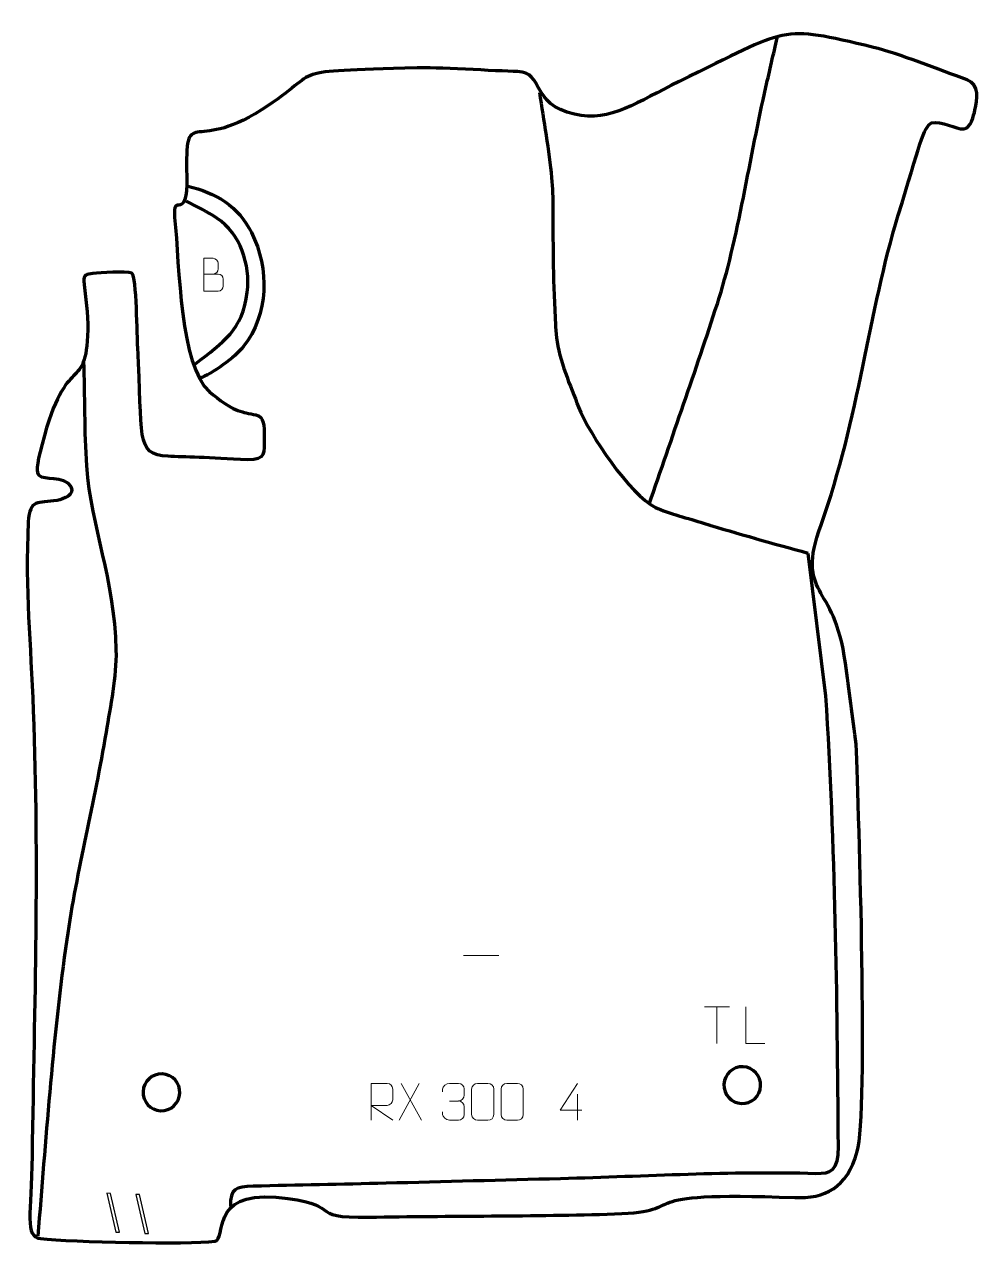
# Model space of a CAD drawing. Header units: millimetres. Extents: x -594 to 55, y -80 to 749.
import ezdxf

# ---------------------------------------------------------------- set-up
doc = ezdxf.new("R2010")
doc.units = ezdxf.units.MM
doc.header["$MEASUREMENT"] = 0
doc.layers.add('layer 2', color=7, linetype='Continuous')
doc.layers.add('layer 3', color=7, linetype='Continuous')

msp = doc.modelspace()

# ---------------------------------------------------------------- linework, layer by layer
at = {"layer": 'layer 2', "color": 142, "lineweight": 158}
for points, knots in [([(-169.5581, 423.3212), (-154.1406, 468.7057), (-138.0276, 514.097), (-123.2116, 559.6526), (-123.2116, 559.6526), (-109.4833, 601.864), (-100.7572, 661.1365), (-90.2343, 706.855), (-90.2343, 706.855), (-87.6606, 718.0566), (-85.087, 729.2582), (-82.5132, 740.4599)], [0, 0, 0, 0, 0.25, 0.25, 0.25, 0.25, 0.5, 0.5, 0.5, 0.5, 1, 1, 1, 1]), ([(-244.1442, 703.1206), (-241.4141, 684.428), (-237.5908, 663.8072), (-235.9064, 645.2113), (-235.9064, 645.2113), (-234.6589, 631.4392), (-235.1141, 617.1792), (-234.9715, 603.3315), (-234.9715, 603.3315), (-234.8688, 594.922), (-234.7662, 586.5127), (-234.6635, 578.1033), (-234.6635, 578.1033), (-234.6635, 578.1033), (-234.6454, 576.6193), (-234.6454, 576.6193), (-234.6454, 576.6193), (-233.9757, 563.6355), (-233.7546, 549.3539), (-232.5859, 536.5656), (-232.5859, 536.5656), (-230.9471, 521.2528), (-223.029, 503.9311), (-217.6405, 489.2745), (-217.6405, 489.2745), (-210.4629, 471.2935), (-182.6243, 429.6192), (-165.3458, 421.2042), (-165.3458, 421.2042), (-156.4718, 417.1165), (-142.5129, 413.6171), (-132.6949, 410.528), (-132.6949, 410.528), (-109.1833, 403.1577), (-85.3956, 396.7632), (-61.6671, 390.1391)], [0, 0, 0, 0, 0.1, 0.1, 0.1, 0.1, 0.2, 0.2, 0.2, 0.2, 0.3, 0.3, 0.3, 0.3, 0.4, 0.4, 0.4, 0.4, 0.5, 0.5, 0.5, 0.5, 0.6, 0.6, 0.6, 0.6, 0.7, 0.7, 0.7, 0.7, 0.8, 0.8, 0.8, 0.8, 1, 1, 1, 1]), ([(-483.2461, 639.428), (-464.3765, 635.357), (-448.6351, 625.5979), (-439.8952, 607.9709), (-439.8952, 607.9709), (-427.7344, 583.4445), (-427.9333, 552.4161), (-445.4794, 530.3851), (-445.4794, 530.3851), (-451.0886, 523.3424), (-466.7706, 511.8015), (-475.23, 508.8288)], [0, 0, 0, 0, 0.25, 0.25, 0.25, 0.25, 0.5, 0.5, 0.5, 0.5, 1, 1, 1, 1]), ([(-477.9831, 518.8131), (-459.1146, 533.5967), (-445.9001, 541.5305), (-442.7644, 567.5338), (-442.7644, 567.5338), (-440.5198, 586.1463), (-447.4617, 607.0671), (-463.4396, 617.7909), (-463.4396, 617.7909), (-469.6875, 621.9842), (-477.4703, 626.0474), (-484.2858, 629.3341)], [0, 0, 0, 0, 0.25, 0.25, 0.25, 0.25, 0.5, 0.5, 0.5, 0.5, 1, 1, 1, 1]), ([(-554.0193, 520.4959), (-553.4183, 497.2108), (-553.5789, 472.5969), (-552.1574, 449.5028), (-552.1574, 449.5028), (-548.856, 406.1437), (-533.2473, 374.3359), (-532.0396, 324.0893), (-532.0396, 324.0893), (-531.6068, 306.0756), (-535.8398, 286.2554), (-538.8064, 268.3384), (-538.8064, 268.3384), (-546.6657, 220.8733), (-558.6882, 175.0738), (-565.4959, 127.4362), (-565.4959, 127.4362), (-574.749, 62.6892), (-579.3142, -2.8439), (-584.6348, -68.0318), (-584.6348, -68.0318), (-584.6348, -68.0318), (-585.1229, -74.0113), (-585.1229, -74.0113)], [0, 0, 0, 0, 0.14285714, 0.14285714, 0.14285714, 0.14285714, 0.28571429, 0.28571429, 0.28571429, 0.28571429, 0.42857143, 0.42857143, 0.42857143, 0.42857143, 0.57142857, 0.57142857, 0.57142857, 0.57142857, 0.71428571, 0.71428571, 0.71428571, 0.71428571, 1, 1, 1, 1]), ([(-61.6671, 390.1391), (-61.6671, 390.1391), (-49.6379, 293.1871), (-49.6379, 293.1871), (-49.6379, 293.1871), (-43.1578, 190.4679), (-41.9375, 89.737), (-41.1775, -13.2054), (-41.1775, -13.2054), (-41.0542, -29.8994), (-46.5846, -31.9512), (-56.1758, -31.6615), (-56.1758, -31.6615), (-115.2457, -29.8772), (-171.062, -33.59), (-229.8347, -35.0956), (-229.8347, -35.0956), (-269.3767, -36.1085), (-308.9187, -37.1213), (-348.4606, -38.1342), (-348.4606, -38.1342), (-378.5488, -38.9009), (-408.6804, -39.3902), (-438.7535, -40.1786), (-438.7535, -40.1786), (-450.6413, -40.4902), (-454.4476, -41.728), (-454.2976, -53.8496)], [0, 0, 0, 0, 0.125, 0.125, 0.125, 0.125, 0.25, 0.25, 0.25, 0.25, 0.375, 0.375, 0.375, 0.375, 0.5, 0.5, 0.5, 0.5, 0.625, 0.625, 0.625, 0.625, 0.75, 0.75, 0.75, 0.75, 1, 1, 1, 1])]:
    msp.add_open_spline(points, degree=3, knots=knots, dxfattribs=at)
at = {"layer": 'layer 2', "color": 142}
for points in [[(-532.0445, -71.3073), (-532.0445, -71.3073), (-538.1582, -44.8981), (-538.1582, -44.8981), (-538.1582, -44.8981), (-538.1582, -44.8981), (-535.6795, -45.0104), (-535.6795, -45.0104), (-535.6795, -45.0104), (-535.6795, -45.0104), (-529.5658, -71.4196), (-529.5658, -71.4196), (-529.5658, -71.4196), (-529.5658, -71.4196), (-532.0445, -71.3073), (-532.0445, -71.3073)], [(-512.462, -72.1944), (-512.462, -72.1944), (-518.5756, -45.7852), (-518.5756, -45.7852), (-518.5756, -45.7852), (-518.5756, -45.7852), (-516.097, -45.8975), (-516.097, -45.8975), (-516.097, -45.8975), (-516.097, -45.8975), (-509.9833, -72.3067), (-509.9833, -72.3067), (-509.9833, -72.3067), (-509.9833, -72.3067), (-512.462, -72.1944), (-512.462, -72.1944)]]:
    msp.add_open_spline(points, degree=3, knots=[0, 0, 0, 0, 0.2, 0.2, 0.2, 0.2, 0.4, 0.4, 0.4, 0.4, 0.6, 0.6, 0.6, 0.6, 1, 1, 1, 1], dxfattribs=at)
at = {"layer": 'layer 3', "color": 242, "lineweight": 158}
msp.add_open_spline([(-28.9025, 260.2837), (-26.9208, 212.9741), (-20.651, 9.8489), (-28.111, -16.6757), (-28.111, -16.6757), (-35.0797, -41.4531), (-50.3088, -48.6526), (-70.5595, -47.8917), (-70.5595, -47.8917), (-189.8473, -43.4099), (-137.1228, -57.159), (-193.1008, -58.9897), (-193.1008, -58.9897), (-247.7681, -60.7775), (-305.6055, -60.1678), (-360.0092, -61.227), (-360.0092, -61.227), (-404.3253, -62.0899), (-375.8154, -51.7718), (-423.2994, -47.6754), (-423.2994, -47.6754), (-468.7216, -43.757), (-456.7571, -76.5586), (-464.7132, -77.5389), (-464.7132, -77.5389), (-483.427, -79.845), (-562.1827, -78.0714), (-583.3425, -75.7583), (-583.3425, -75.7583), (-594.2893, -74.5616), (-589.6688, -59.3656), (-589.0599, -19.4494), (-589.0599, -19.4494), (-587.4648, 85.109), (-584.3398, 178.5952), (-588.2414, 282.973), (-588.2414, 282.973), (-590.0049, 330.1544), (-593.8147, 363.4581), (-591.7008, 411.3764), (-591.7008, 411.3764), (-590.531, 427.3496), (-585.4035, 423.7657), (-571.9881, 425.9997), (-571.9881, 425.9997), (-568.0086, 426.7758), (-559.4758, 429.8102), (-562.6742, 435.4865), (-562.6742, 435.4865), (-567.9788, 443.4589), (-580.8231, 439.3242), (-584.3736, 443.0539), (-584.3736, 443.0539), (-586.1762, 444.9476), (-586.402, 448.6038), (-582.3221, 464.2043), (-582.3221, 464.2043), (-565.2334, 529.5454), (-552.6139, 496.9515), (-551.1317, 541.7913), (-551.1317, 541.7913), (-551.0015, 552.9891), (-552.6259, 563.837), (-553.8546, 574.8989), (-553.8546, 574.8989), (-554.3462, 579.3244), (-551.8145, 579.5789), (-547.74, 580.184), (-547.74, 580.184), (-542.889, 580.9045), (-525.4407, 581.9391), (-521.2005, 580.3289), (-521.2005, 580.3289), (-517.9541, 578.6911), (-517.6368, 536.0123), (-517.2822, 530.0199), (-517.2822, 530.0199), (-513.653, 470.0776), (-519.3846, 456.8688), (-496.6212, 455.9296), (-496.6212, 455.9296), (-485.7153, 455.4796), (-469.1817, 455.1314), (-442.5204, 453.5519), (-442.5204, 453.5519), (-429.7535, 453.7514), (-431.336, 457.8835), (-431.3313, 468.8857), (-431.3313, 468.8857), (-431.3299, 472.5936), (-430.8727, 481.3529), (-434.8666, 483.3312), (-434.8666, 483.3312), (-436.6325, 484.2059), (-443.4269, 485.2544), (-446.1022, 486.053), (-446.1022, 486.053), (-454.7565, 488.6362), (-461.66, 494.0377), (-468.42, 499.813), (-468.42, 499.813), (-488.6301, 517.5619), (-488.7974, 584.0751), (-492.1643, 618.2762), (-492.1643, 618.2762), (-493.9736, 636.6549), (-483.2987, 613.4158), (-483.9308, 646.4027), (-483.9308, 646.4027), (-484.8846, 696.1881), (-480.2484, 661.0592), (-433.2025, 691.3371), (-433.2025, 691.3371), (-387.612, 720.6782), (-420.8985, 716.5635), (-327.3863, 720.0235), (-327.3863, 720.0235), (-317.2027, 720.4003), (-272.6852, 717.7942), (-259.1429, 717.4064), (-259.1429, 717.4064), (-240.5374, 716.8735), (-250.6786, 695.2305), (-220.2857, 688.3915), (-220.2857, 688.3915), (-195.4716, 682.8079), (-177.669, 696.9424), (-149.1969, 710.7014), (-149.1969, 710.7014), (-73.2391, 747.4075), (-82.1975, 749.4816), (-17.1343, 733.8464), (-17.1343, 733.8464), (-0.3021, 729.8015), (28.2369, 718.2512), (46.6344, 711.9208), (46.6344, 711.9208), (55.0413, 707.9213), (53.694, 698.9442), (51.862, 691.3005), (51.862, 691.3005), (50.9573, 687.5254), (49.1191, 678.7074), (44.2409, 678.4333), (44.2409, 678.4333), (39.0591, 678.1421), (29.1114, 684.1601), (22.3212, 682.584), (22.3212, 682.584), (17.1166, 680.1721), (14.2363, 667.149), (-0.2768, 619.7645), (-0.2768, 619.7645), (-20.46, 553.8681), (-26.8192, 481.8678), (-52.751, 409.4151), (-52.751, 409.4151), (-70.3829, 360.152), (-43.567, 371.3407), (-36.1826, 315.3765), (-36.1826, 315.3765), (-33.7594, 297.0118), (-31.3292, 278.648), (-28.9025, 260.2837)], degree=3, knots=[0, 0, 0, 0, 0.02380952, 0.02380952, 0.02380952, 0.02380952, 0.04761905, 0.04761905, 0.04761905, 0.04761905, 0.07142857, 0.07142857, 0.07142857, 0.07142857, 0.0952381, 0.0952381, 0.0952381, 0.0952381, 0.11904762, 0.11904762, 0.11904762, 0.11904762, 0.14285714, 0.14285714, 0.14285714, 0.14285714, 0.16666667, 0.16666667, 0.16666667, 0.16666667, 0.19047619, 0.19047619, 0.19047619, 0.19047619, 0.21428571, 0.21428571, 0.21428571, 0.21428571, 0.23809524, 0.23809524, 0.23809524, 0.23809524, 0.26190476, 0.26190476, 0.26190476, 0.26190476, 0.28571429, 0.28571429, 0.28571429, 0.28571429, 0.30952381, 0.30952381, 0.30952381, 0.30952381, 0.33333333, 0.33333333, 0.33333333, 0.33333333, 0.35714286, 0.35714286, 0.35714286, 0.35714286, 0.38095238, 0.38095238, 0.38095238, 0.38095238, 0.4047619, 0.4047619, 0.4047619, 0.4047619, 0.42857143, 0.42857143, 0.42857143, 0.42857143, 0.45238095, 0.45238095, 0.45238095, 0.45238095, 0.47619048, 0.47619048, 0.47619048, 0.47619048, 0.5, 0.5, 0.5, 0.5, 0.52380952, 0.52380952, 0.52380952, 0.52380952, 0.54761905, 0.54761905, 0.54761905, 0.54761905, 0.57142857, 0.57142857, 0.57142857, 0.57142857, 0.5952381, 0.5952381, 0.5952381, 0.5952381, 0.61904762, 0.61904762, 0.61904762, 0.61904762, 0.64285714, 0.64285714, 0.64285714, 0.64285714, 0.66666667, 0.66666667, 0.66666667, 0.66666667, 0.69047619, 0.69047619, 0.69047619, 0.69047619, 0.71428571, 0.71428571, 0.71428571, 0.71428571, 0.73809524, 0.73809524, 0.73809524, 0.73809524, 0.76190476, 0.76190476, 0.76190476, 0.76190476, 0.78571429, 0.78571429, 0.78571429, 0.78571429, 0.80952381, 0.80952381, 0.80952381, 0.80952381, 0.83333333, 0.83333333, 0.83333333, 0.83333333, 0.85714286, 0.85714286, 0.85714286, 0.85714286, 0.88095238, 0.88095238, 0.88095238, 0.88095238, 0.9047619, 0.9047619, 0.9047619, 0.9047619, 0.92857143, 0.92857143, 0.92857143, 0.92857143, 0.95238095, 0.95238095, 0.95238095, 0.95238095, 1, 1, 1, 1], dxfattribs=at)
at = {"layer": 'layer 3', "color": 250, "lineweight": 9}
for points, knots in [([(-472.3635, 579.8076), (-469.1045, 579.808), (-465.8451, 579.808), (-462.5854, 579.8076), (-462.5854, 579.8076), (-460.8161, 579.7921), (-459.0932, 578.2371), (-459.0932, 576.4013), (-459.0932, 576.4013), (-459.0935, 575.3905), (-459.0935, 572.6592), (-459.0932, 571.6481), (-459.0932, 571.6481), (-459.0773, 569.984), (-460.4586, 568.1802), (-462.538, 568.1954), (-462.538, 568.1954), (-465.798, 568.1957), (-469.0577, 568.1957), (-472.317, 568.1954), (-472.317, 568.1954), (-472.317, 575.6458), (-472.317, 583.0959), (-472.317, 590.5457), (-472.317, 590.5457), (-470.1909, 590.5457), (-468.0645, 590.5457), (-465.938, 590.5457), (-465.938, 590.5457), (-464.4325, 590.5615), (-462.5545, 588.8503), (-462.5386, 587.0926), (-462.5386, 587.0926), (-462.539, 585.242), (-462.539, 585.1113), (-462.5386, 583.2604), (-462.5386, 583.2604), (-462.5232, 581.4098), (-464.1841, 579.7921), (-465.9845, 579.8076)], [0, 0, 0, 0, 0.09090909, 0.09090909, 0.09090909, 0.09090909, 0.18181818, 0.18181818, 0.18181818, 0.18181818, 0.27272727, 0.27272727, 0.27272727, 0.27272727, 0.36363636, 0.36363636, 0.36363636, 0.36363636, 0.45454545, 0.45454545, 0.45454545, 0.45454545, 0.54545455, 0.54545455, 0.54545455, 0.54545455, 0.63636364, 0.63636364, 0.63636364, 0.63636364, 0.72727273, 0.72727273, 0.72727273, 0.72727273, 0.81818182, 0.81818182, 0.81818182, 0.81818182, 1, 1, 1, 1]), ([(-91.0029, 56.8175), (-91.0029, 56.8175), (-103.952, 56.8175), (-103.952, 56.8175), (-103.952, 56.8175), (-103.952, 56.8175), (-103.952, 81.7711), (-103.952, 81.7711)], [0, 0, 0, 0, 0.33333333, 0.33333333, 0.33333333, 0.33333333, 1, 1, 1, 1]), ([(-358.5796, 4.6934), (-358.5796, 4.6934), (-358.5796, 29.6469), (-358.5796, 29.6469), (-358.5796, 29.6469), (-354.9848, 29.6469), (-351.3893, 29.6469), (-347.7941, 29.6469), (-347.7941, 29.6469), (-345.4688, 29.6092), (-343.9115, 28.1192), (-343.9156, 25.7528), (-343.9156, 25.7528), (-343.916, 23.7173), (-343.916, 20.6579), (-343.9156, 18.6219), (-343.9156, 18.6219), (-343.9221, 16.7464), (-345.7344, 14.8046), (-347.7439, 14.7855), (-347.7439, 14.7855), (-347.7439, 14.7855), (-358.5796, 14.7855), (-358.5796, 14.7855), (-358.5796, 14.7855), (-358.5796, 14.7855), (-343.9249, 4.6934), (-343.9249, 4.6934)], [0, 0, 0, 0, 0.125, 0.125, 0.125, 0.125, 0.25, 0.25, 0.25, 0.25, 0.375, 0.375, 0.375, 0.375, 0.5, 0.5, 0.5, 0.5, 0.625, 0.625, 0.625, 0.625, 0.75, 0.75, 0.75, 0.75, 1, 1, 1, 1]), ([(-310.0667, 23.9915), (-310.0667, 23.9915), (-310.0667, 25.8487), (-310.0667, 25.8487), (-310.0667, 25.8487), (-310.081, 27.5906), (-307.4165, 29.7087), (-305.3574, 29.686), (-305.3574, 29.686), (-303.2933, 29.686), (-301.2293, 29.686), (-299.1656, 29.686), (-299.1656, 29.686), (-296.9711, 29.6948), (-295.3728, 27.848), (-295.3284, 25.9359), (-295.3284, 25.9359), (-295.3288, 24.5008), (-295.3288, 23.0657), (-295.3284, 21.6302), (-295.3284, 21.6302), (-295.377, 19.9767), (-296.9796, 17.7467), (-299.1779, 17.7567), (-299.1779, 17.7567), (-296.9742, 17.7455), (-295.3662, 15.9423), (-295.3122, 13.8828), (-295.3122, 13.8828), (-295.3126, 12.0981), (-295.3126, 10.3134), (-295.3122, 8.5283), (-295.3122, 8.5283), (-295.3021, 6.4669), (-297.357, 4.7038), (-299.1779, 4.7119), (-299.1779, 4.7119), (-301.2432, 4.7122), (-303.3084, 4.7122), (-305.374, 4.7119), (-305.374, 4.7119), (-307.5426, 4.7234), (-310.0736, 7.1236), (-310.0922, 8.5854), (-310.0922, 8.5854), (-310.0922, 8.5854), (-310.0922, 10.494), (-310.0922, 10.494)], [0, 0, 0, 0, 0.07692308, 0.07692308, 0.07692308, 0.07692308, 0.15384615, 0.15384615, 0.15384615, 0.15384615, 0.23076923, 0.23076923, 0.23076923, 0.23076923, 0.30769231, 0.30769231, 0.30769231, 0.30769231, 0.38461538, 0.38461538, 0.38461538, 0.38461538, 0.46153846, 0.46153846, 0.46153846, 0.46153846, 0.53846154, 0.53846154, 0.53846154, 0.53846154, 0.61538462, 0.61538462, 0.61538462, 0.61538462, 0.69230769, 0.69230769, 0.69230769, 0.69230769, 0.76923077, 0.76923077, 0.76923077, 0.76923077, 0.84615385, 0.84615385, 0.84615385, 0.84615385, 1, 1, 1, 1]), ([(-286.2828, 29.6983), (-283.9167, 29.6983), (-281.5502, 29.6983), (-279.1837, 29.6983), (-279.1837, 29.6983), (-277.2032, 29.7339), (-275.1772, 28.2396), (-275.1501, 25.7975), (-275.1501, 25.7975), (-275.1505, 20.0401), (-275.1505, 14.2823), (-275.1501, 8.5241), (-275.1501, 8.5241), (-275.2922, 6.1965), (-276.9986, 4.7142), (-279.1837, 4.7034), (-279.1837, 4.7034), (-281.5561, 4.7038), (-283.9285, 4.7038), (-286.3005, 4.7034), (-286.3005, 4.7034), (-288.259, 4.5978), (-290.2654, 6.4857), (-290.254, 8.5067), (-290.254, 8.5067), (-290.2536, 14.2873), (-290.2536, 20.0676), (-290.254, 25.8474), (-290.254, 25.8474), (-290.2497, 27.9894), (-288.4726, 29.7119), (-286.2828, 29.6983)], [0, 0, 0, 0, 0.11111111, 0.11111111, 0.11111111, 0.11111111, 0.22222222, 0.22222222, 0.22222222, 0.22222222, 0.33333333, 0.33333333, 0.33333333, 0.33333333, 0.44444444, 0.44444444, 0.44444444, 0.44444444, 0.55555556, 0.55555556, 0.55555556, 0.55555556, 0.66666667, 0.66666667, 0.66666667, 0.66666667, 0.77777778, 0.77777778, 0.77777778, 0.77777778, 1, 1, 1, 1]), ([(-266.2828, 29.6983), (-263.9167, 29.6983), (-261.5502, 29.6983), (-259.1837, 29.6983), (-259.1837, 29.6983), (-257.2032, 29.7339), (-255.1772, 28.2396), (-255.1501, 25.7975), (-255.1501, 25.7975), (-255.1505, 20.0401), (-255.1505, 14.2823), (-255.1501, 8.5241), (-255.1501, 8.5241), (-255.2922, 6.1965), (-256.9986, 4.7142), (-259.1837, 4.7034), (-259.1837, 4.7034), (-261.5561, 4.7038), (-263.9285, 4.7038), (-266.3005, 4.7034), (-266.3005, 4.7034), (-268.259, 4.5978), (-270.2654, 6.4857), (-270.254, 8.5067), (-270.254, 8.5067), (-270.2536, 14.2873), (-270.2536, 20.0676), (-270.254, 25.8474), (-270.254, 25.8474), (-270.2497, 27.9894), (-268.4726, 29.7119), (-266.2828, 29.6983)], [0, 0, 0, 0, 0.11111111, 0.11111111, 0.11111111, 0.11111111, 0.22222222, 0.22222222, 0.22222222, 0.22222222, 0.33333333, 0.33333333, 0.33333333, 0.33333333, 0.44444444, 0.44444444, 0.44444444, 0.44444444, 0.55555556, 0.55555556, 0.55555556, 0.55555556, 0.66666667, 0.66666667, 0.66666667, 0.66666667, 0.77777778, 0.77777778, 0.77777778, 0.77777778, 1, 1, 1, 1]), ([(-215.2912, 11.6156), (-215.2912, 11.6156), (-230.1129, 11.6156), (-230.1129, 11.6156), (-230.1129, 11.6156), (-230.1129, 11.6156), (-218.2353, 29.6861), (-218.2353, 29.6861)], [0, 0, 0, 0, 0.33333333, 0.33333333, 0.33333333, 0.33333333, 1, 1, 1, 1])]:
    msp.add_open_spline(points, degree=3, knots=knots, dxfattribs=at)
for points in [[(-295.8577, 116.6824), (-295.8577, 116.6824), (-271.8797, 116.6824), (-271.8797, 116.6824)], [(-131.9925, 81.7476), (-131.9925, 81.7476), (-115.0053, 81.7476), (-115.0053, 81.7476)], [(-123.4987, 56.8176), (-123.4987, 56.8176), (-123.4987, 81.7711), (-123.4987, 81.7711)], [(-325.8318, 29.6469), (-325.8318, 29.6469), (-339.5724, 4.7511), (-339.5724, 4.7511)], [(-338.1178, 29.6469), (-338.1178, 29.6469), (-324.3772, 4.6934), (-324.3772, 4.6934)], [(-305.357, 17.7463), (-305.357, 17.7463), (-299.1606, 17.7463), (-299.1606, 17.7463)], [(-218.2353, 22.3767), (-218.2353, 22.3767), (-218.2353, 4.712), (-218.2353, 4.712)]]:
    msp.add_open_spline(points, degree=3, dxfattribs=at)
at = {"layer": 'layer 3', "color": 250, "lineweight": 200}
for points in [[(-501.7073, 11.1681), (-508.6038, 11.4805), (-513.9412, 17.3245), (-513.6288, 24.2209), (-513.6288, 24.2209), (-513.3164, 31.1174), (-507.4724, 36.4549), (-500.576, 36.1425), (-500.576, 36.1425), (-493.6795, 35.8301), (-488.342, 29.9861), (-488.6544, 23.0896), (-488.6544, 23.0896), (-488.9668, 16.1932), (-494.8108, 10.8557), (-501.7073, 11.1681)], [(-106.8529, 16.0594), (-113.7494, 16.3718), (-119.0869, 22.2158), (-118.7745, 29.1122), (-118.7745, 29.1122), (-118.4621, 36.0087), (-112.6181, 41.3462), (-105.7216, 41.0338), (-105.7216, 41.0338), (-98.8251, 40.7214), (-93.4877, 34.8774), (-93.8001, 27.9809), (-93.8001, 27.9809), (-94.1125, 21.0845), (-99.9564, 15.747), (-106.8529, 16.0594)]]:
    msp.add_open_spline(points, degree=3, knots=[0, 0, 0, 0, 0.2, 0.2, 0.2, 0.2, 0.4, 0.4, 0.4, 0.4, 0.6, 0.6, 0.6, 0.6, 1, 1, 1, 1], dxfattribs=at)

doc.saveas('drawing.dxf')
